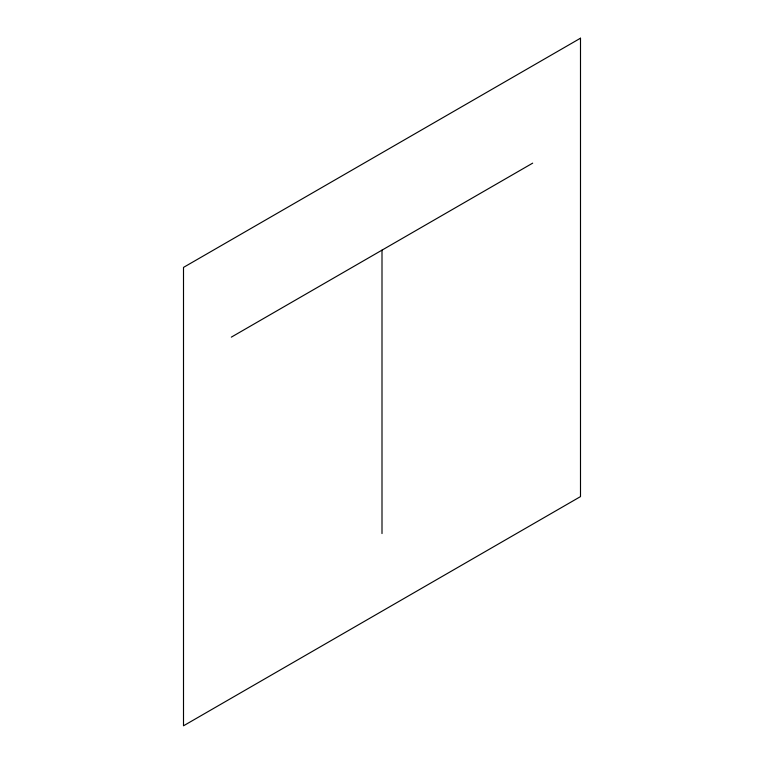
<?xml version="1.0" encoding="UTF-8"?>
<svg xmlns="http://www.w3.org/2000/svg" width="764" height="764" viewBox="0 0 764 764"><rect width="100%" height="100%" fill="white"/><g stroke="black" fill="none" stroke-linecap="round" stroke-linejoin="round"><path stroke-width="1.15" d="M231.32 337.144L532.68 163.143M382 250.143L382 533.558M580.497 38.2L183.503 267.4L183.503 725.8L580.497 496.6L580.497 38.2"/></g></svg>
